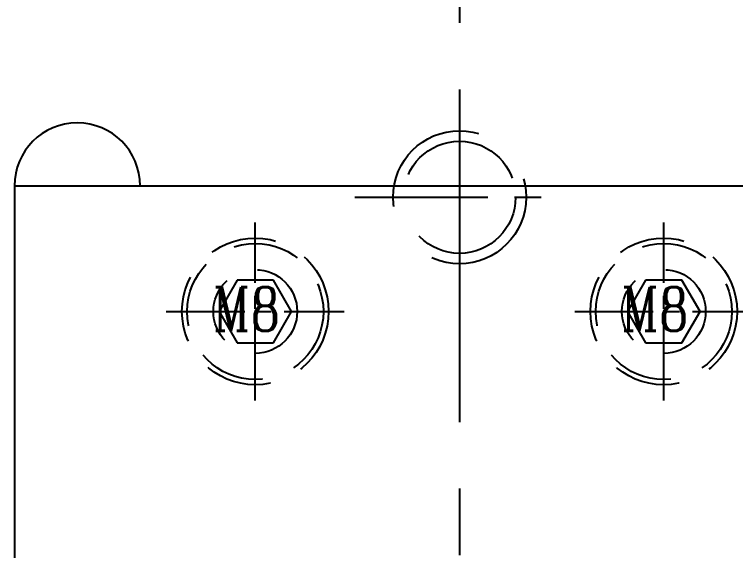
# Model space of a CAD drawing. Header units: inches. Extents: x 149964 to 151052, y -48230 to -47460.
# Drawn here: x 150827.5 to 150896.3, y -47613.5 to -47562.4 of the extents above; entities that cross this region are included whole.
import ezdxf

# ---------------------------------------------------------------- set-up
doc = ezdxf.new("R2010")
doc.units = ezdxf.units.IN
doc.header["$LTSCALE"] = 2
doc.header["$MEASUREMENT"] = 0
for name, pattern in [('ACAD_ISO08W100', [36, 24, -3, 6, -3]), ('CENTER', [50.8, 31.75, -6.35, 6.35, -6.35]), ('CENTER2', [1.125, 0.75, -0.125, 0.125, -0.125]), ('HIDDEN', [9.525, 6.35, -3.175])]:
    doc.linetypes.add(name, pattern=pattern)
doc.layers.get('0').update_dxf_attribs({"linetype": 'CONTINUOUS'})
for name, color, linetype in [('CAV-COR', 1, 'CONTINUOUS'), ('CL', 1, 'ACAD_ISO08W100'), ('SCREW', 52, 'HIDDEN')]:
    doc.layers.add(name, color=color, linetype=linetype)
doc.layers.add('dim', color=3, linetype='CONTINUOUS', lineweight=15)
doc.styles.add('ROMANC', font='romanc', dxfattribs={"width": 0.6, "height": 1})

# ---------------------------------------------------------------- blocks, each defined once
blk = doc.blocks.new('20160804.135220')
at = {"layer": 'SCREW', "linetype": 'CENTER2', "ltscale": 5}
for p, q in [((0, -8.5), (0, 8.5)), ((-8.5, 0), (8.5, 0))]:
    blk.add_line(p, q, dxfattribs=at)
at = {"layer": 'SCREW'}
blk.add_lwpolyline([(-1.732, 3), (-3.464, 0), (-1.732, -3), (1.732, -3), (3.464, 0), (1.732, 3)], close=True, dxfattribs=at)
at = {"layer": 'SCREW', "ltscale": 0.5}
for radius in [7, 6.5, 4]:
    blk.add_circle((0, 0), radius, dxfattribs=at)
at = {"layer": 'dim', "style": 'ROMANC', "width": 0.8}
blk.add_text('M8', height=4.1865, dxfattribs=at).set_placement((-4.071, -1.858))

msp = doc.modelspace()

# ---------------------------------------------------------------- linework, layer by layer
at = {"color": 8, "linetype": 'CENTER', "ltscale": 0.2}
msp.add_line((150859.964, -47579.823), (150879.964, -47579.823), dxfattribs=at)
at = {"color": 8, "linetype": 'HIDDEN'}
for radius in [6.35, 5.35]:
    msp.add_circle((150869.964, -47579.823), radius, dxfattribs=at)
msp.add_arc((150833.464, -47578.723), 6, 0, 180)
at = {"layer": 'CAV-COR', "linetype": 'ByBlock'}
for q in [(150827.464, -47668.723), (150912.464, -47578.723)]:
    msp.add_line((150827.464, -47578.723), q, dxfattribs=at)
at = {"layer": 'CL', "color": 7, "linetype": 'CENTER', "ltscale": 0.5}
msp.add_line((150869.964, -47518.723), (150869.964, -47818.723), dxfattribs=at)

# ---------------------------------------------------------------- block references
at = {"layer": 'SCREW', "linetype": 'ByBlock'}
for p in [(150850.464, -47590.723), (150889.464, -47590.723)]:
    msp.add_blockref('20160804.135220', p, dxfattribs=at)

doc.saveas('drawing.dxf')
